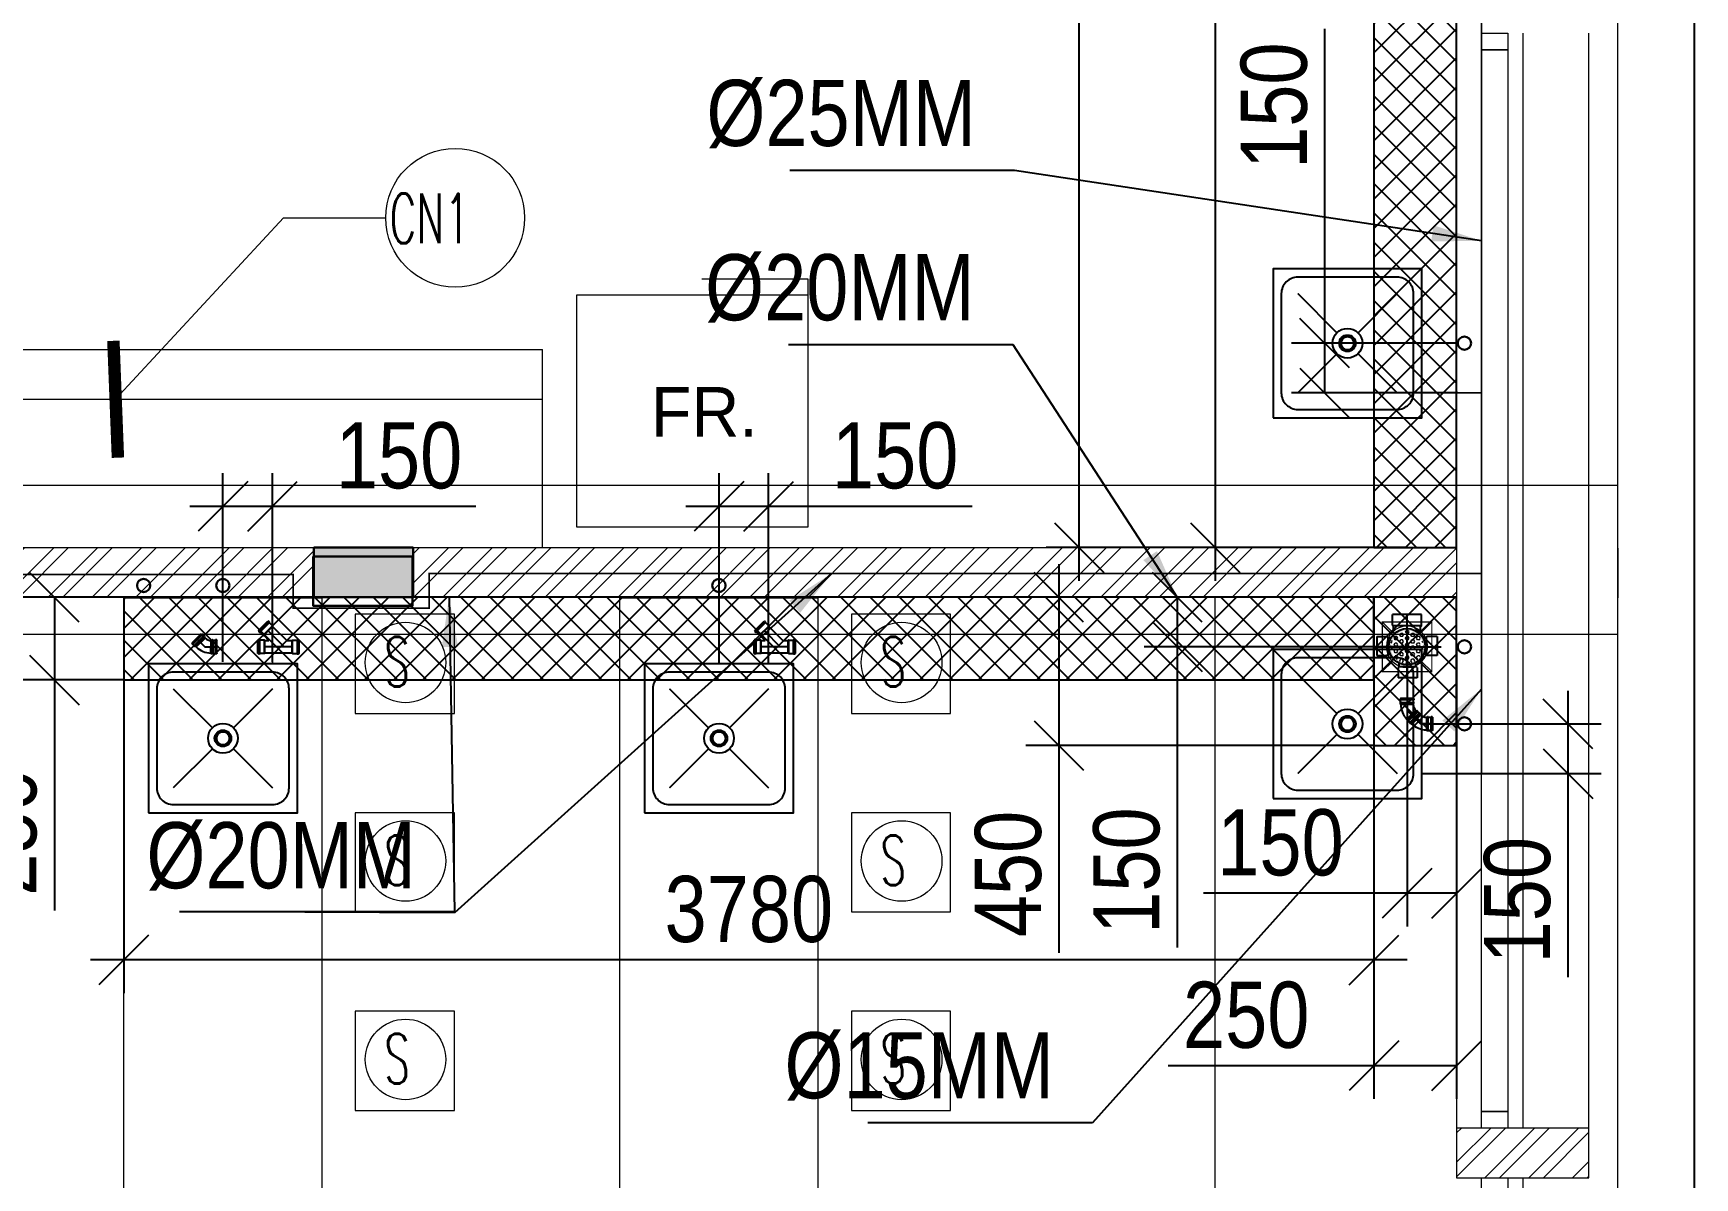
# Model space of a CAD drawing. Header units: inches. Extents: x 5899882 to 5988838, y -468923 to -96891.
# Drawn here: x 5974960 to 5979983, y -305700 to -302240 of the extents above; entities that cross this region are included whole.
import ezdxf

# ---------------------------------------------------------------- set-up
doc = ezdxf.new("R2010")
doc.units = ezdxf.units.IN
doc.header["$MEASUREMENT"] = 0
doc.linetypes.add('1', pattern=[0])
doc.layers.get('Defpoints').update_dxf_attribs({"color": 8})
for name, color, linetype in [('0- SLC ARCH LAYOUT', 7, 'Continuous'), ('0- SLC DIMENSION', 7, 'Continuous'), ('0-SLC RCC 2ND. FLOOR', 7, 'Continuous'), ('0-SLC-40 MM Waste water pipe', 3, 'Continuous'), ('0-SLC-DOMESTIC LINE', 5, 'DOMESTIC_LINE'), ('0-SLC-Multi nahani trap', 6, 'Continuous'), ('0-SLC-Raised portion', 1, 'Continuous'), ('0-SLC-Toilet fixture', 5, 'Continuous')]:
    doc.layers.add(name, color=color, linetype=linetype)
for name, color, linetype, lineweight in [('0-SLC-100 mm Multi nahani trap jali', 253, 'Continuous', 13), ('ARCL-HATCH-B', 8, 'Continuous', 5), ('ARLC-COL', 8, 'Continuous', 30), ('ARLC-DIMF', 8, 'Continuous', 5), ('ARLC-DOOR-W', 8, 'Continuous', 5), ('ARLC-ELE0', 8, 'Continuous', 9), ('ARLC-FRIDGE', 8, 'Continuous', 5), ('ARLC-FUR (NOMN)', 8, 'Continuous', 9), ('ARLC-FURN', 8, 'Continuous', 9), ('ARLC-HATCH-C', 8, 'Continuous', 5), ('ARLC-SINK', 8, 'Continuous', 9), ('ARLC-WALL', 8, 'Continuous', 15)]:
    doc.layers.add(name, color=color, linetype=linetype, lineweight=lineweight)
doc.styles.add('ARAIL', font='arial.ttf')
doc.styles.add('ARIAL', font='tahoma.ttf')
doc.styles.add('RS', font='simplex8.shx', dxfattribs={"width": 0.6, "height": 150})
doc.styles.get("Standard").update_dxf_attribs({"font": 'arial.ttf'})
doc.styles.add('swati', font='GOTHIC.TTF')
doc.styles.add('swis cn bt', font='swissc.ttf')
doc.linetypes.add('DOMESTIC_LINE', pattern='A,0.5,-0.2,["DWS",ARIAL,S=0.1,R=0,X=-0.1,Y=-0.05],-0.25', length=0.95)
doc.dimstyles.new('dim-100', dxfattribs={"dimscale": 100, "dimtxt": 1.5, "dimasz": 1.2, "dimexe": 1.5, "dimexo": 1.5, "dimgap": 0.4, "dimtad": 0, "dimdec": 0, "dimdsep": 46, "dimtxsty": 'ARAIL', "dimblk": 'ARCHTICK', "dimcen": 2.5, "dimdle": 1.5, "dimclrd": 1, "dimclre": 252, "dimclrt": 4, "dimadec": 1, "dimazin": 0, "dimtfac": 1, "dimtdec": 0, "dimtmove": 2, "dimatfit": 3, "dimldrblk": 'ARCHTICK', "dimfxl": 1, "dimarcsym": 0})
doc.dimstyles.new('SLC', dxfattribs={"dimtxt": 200, "dimasz": 150, "dimexe": 100, "dimexo": 0, "dimgap": 50, "dimtad": 1, "dimdec": 0, "dimrnd": 5, "dimzin": 1, "dimdsep": 46, "dimtxsty": 'swis cn bt', "dimblk": 'OBLIQUE', "dimcen": 60, "dimdle": 100, "dimclrd": 256, "dimclre": 256, "dimclrt": 256, "dimazin": 0, "dimtfac": 1, "dimtdec": 0, "dimtofl": 0, "dimtmove": 0, "dimatfit": 3, "dimfxl": 0.18, "dimtolj": 1, "dimtzin": 0, "dimarcsym": 0})
pattern_1 = [(45, (-5806111.7, 109613.3), (-66.2912607, 66.2912607), []), (45, (-5806067.505, 109613.3), (-66.2912607, 66.2912607), [])]

# ---------------------------------------------------------------- blocks, each defined once
blk = doc.blocks.new('SINK1')
at = {"color": 0}
for p, q in [((5972703.3, -133859.2), (5972821.5, -133977.3)), ((5972885.1, -133977.3), (5973003.3, -133859.2)), ((5972703.3, -134159.2), (5972821.5, -134041)), ((5972885.1, -134041), (5973003.3, -134159.2))]:
    blk.add_line(p, q, dxfattribs=at)
blk.add_lwpolyline([(5973078.3, -134234.2), (5973078.3, -133784.2), (5972628.3, -133784.2), (5972628.3, -134234.2)], close=True, dxfattribs=at)
blk.add_lwpolyline([(5973053.3, -134159.2), (5973053.3, -133859.2, 0.414214), (5973003.3, -133809.2), (5972703.3, -133809.2, 0.414214), (5972653.3, -133859.2), (5972653.3, -134159.2, 0.414214), (5972703.3, -134209.2), (5973003.3, -134209.2, 0.414214)], format="xyb", close=True, dxfattribs=at)
for radius in [45, 25]:
    blk.add_circle((5972853.3, -134009.2), radius, dxfattribs=at)
blk = doc.blocks.new('FRFZ')
at = {"layer": 'ARLC-FRIDGE'}
for p, q in [((5843437, -138427.5), (5843115.5, -138427.5)), ((5843437, -138476), (5843437, -138427.5))]:
    blk.add_line(p, q, dxfattribs=at)
blk.add_lwpolyline([(5843437, -139176), (5843437, -138476), (5842737, -138476), (5842737, -139176)], close=True, dxfattribs=at)
at = {"layer": 'ARLC-FRIDGE', "insert": (5843123.4, -138828.6), "char_height": 150, "attachment_point": 5, "style": 'swati', "bg_fill": 2}
blk.add_mtext('FR.', dxfattribs=at)
blk = doc.blocks.new('_ArchTick')
at = {"color": 0, "linetype": 'ByBlock', "const_width": 0.15}
blk.add_lwpolyline([(-0.5, -0.5), (0.5, 0.5)], dxfattribs=at)
blk = doc.blocks.new('1248')
at = {"color": 0}
for p, q in [((-74.3, 21.4), (-75, 19.5)), ((-75, 19.5), (-70.6, 15)), ((-21.4, 74.3), (-74.3, 21.4)), ((-68.6, 15.6), (-70.6, 15)), ((-15.6, 68.6), (-68.6, 15.6)), ((-57.9, 4.9), (-68.6, 15.6)), ((-57.9, 4.9), (-58.5, 3)), ((-58.5, 3), (-56.5, 0.9)), ((-57.9, 4.9), (-4.9, 57.9)), ((-54.5, 1.5), (-56.5, 0.9)), ((-1.5, 54.5), (-54.5, 1.5)), ((-52.1, -0.9), (-54.5, 1.5)), ((-52.1, -0.9), (1, 52.1)), ((-52.1, -0.9), (1, 52.1)), ((0.8, 49.3), (-49.3, -0.8)), ((-21.4, 74.3), (-19.5, 75)), ((-19.5, 75), (-15, 70.5)), ((-15.6, 68.6), (-15, 70.5)), ((-4.9, 57.9), (-15.6, 68.6)), ((-4.9, 57.9), (-3, 58.5)), ((-3, 58.5), (-0.9, 56.5)), ((-1.5, 54.5), (-0.9, 56.5)), ((1, 52.1), (-1.5, 54.5)), ((0.8, 49.3), (1, 52.1)), ((34.2, -35.4), (34.3, 35.4)), ((34.3, 35.4), (36.2, 37.5)), ((36.2, 37.5), (39.6, 37.5)), ((36.2, 37.5), (36.2, -37.5)), ((36.2, 37.5), (36.2, -37.5)), ((39.6, 37.5), (40.5, 39.3)), ((39.6, -37.5), (39.6, 37.5)), ((43.5, 39.3), (40.5, 39.3)), ((44.4, 37.5), (43.5, 39.3)), ((44.4, 37.5), (59.5, 37.5)), ((44.4, 37.5), (44.4, -37.5)), ((59.5, 37.5), (60.5, 39.3)), ((59.5, -37.5), (59.5, 37.5)), ((66.8, 39.3), (60.5, 39.3)), ((66.8, 39.3), (67.8, 37.5)), ((67.8, -37.5), (67.8, 37.5)), ((-49.3, -0.8), (-52.1, -0.9)), ((34.2, -35.4), (36.2, -37.5)), ((36.2, -37.5), (39.6, -37.5)), ((39.6, -37.5), (40.5, -39.3)), ((43.5, -39.3), (40.5, -39.3)), ((44.4, -37.5), (43.5, -39.3)), ((44.4, -37.5), (59.5, -37.5)), ((59.5, -37.5), (60.5, -39.3)), ((66.8, -39.3), (60.5, -39.3)), ((67.8, -37.5), (66.8, -39.3))]:
    blk.add_line(p, q, dxfattribs=at)
at = {"color": 8}
blk.add_lwpolyline([(-47.9, 47.9), (0, 0), (67.8, 0)], dxfattribs=at)
at = {"color": 0}
for major_axis, start_param, end_param in [((0, 47.3), 2.356166, 3.141564), ((0, 118.1), 2.356191, 3.14159)]:
    blk.add_ellipse((34.3, 82.7), major_axis=major_axis, ratio=1, start_param=start_param, end_param=end_param, dxfattribs=at)
blk = doc.blocks.new('FD COVER')
at = {"layer": '0-SLC-100 mm Multi nahani trap jali'}
h = blk.add_hatch(color=1, dxfattribs=at)
h.paths.add_polyline_path([(52.4, 0, 1), (-52.4, 0, 1)])
h.paths.add_polyline_path([(-49.7, 0, -1), (49.7, 0, -1)], flags=16)
h = blk.add_hatch(dxfattribs=at)
h.set_pattern_fill('HEX', color=1, scale=45.193777, style=0)
h.set_pattern_definition([(0, (-4759.384, 4380.386), (0, 9.78474), [5.649222, -11.298444]), (120, (-4759.384, 4380.386), (-8.473833, -4.89237), [5.649222, -11.298444]), (60, (-4753.735, 4380.386), (-8.473833, 4.89237), [5.649222, -11.298444])])
h.paths.add_polyline_path([(-49.7, 0, 1), (49.7, 0, 1)])
at = {"layer": '0-SLC-100 mm Multi nahani trap jali', "color": 1, "ltscale": 3}
for p, q in [((-75, 75), (-44.2, 44.2)), ((75, 75), (44.2, 44.2)), ((-44.2, -44.2), (-75, -75)), ((44.2, -44.2), (75, -75))]:
    blk.add_line(p, q, dxfattribs=at)
at = {"layer": '0-SLC-100 mm Multi nahani trap jali', "color": 1, "ltscale": 3, "const_width": 3.75}
blk.add_lwpolyline([(-75, -75), (75, -75), (75, 75), (-75, 75)], close=True, dxfattribs=at)
at = {"layer": '0-SLC-100 mm Multi nahani trap jali', "color": 1, "ltscale": 3}
blk.add_circle((0, 0), 62.5, dxfattribs=at)
blk = doc.blocks.new('A$C52224D05')
at = {"layer": '0-SLC-Multi nahani trap', "linetype": 'Continuous'}
h = blk.add_hatch(color=256, dxfattribs=at)
h.paths.add_polyline_path([(58.1, 0, 1), (-57.9, 0, 1)])
h.paths.add_polyline_path([(-54.9, 0, -1), (55.1, 0, -1)], flags=16)
for p, q in [((0, 103.7), (0, -103.7)), ((-25.9, 91.4), (-25.9, 77.8)), ((31.1, 91.4), (-25.9, 91.4)), ((-25.9, 77.8), (-25.9, 60.2)), ((28.7, 57.9), (-23.6, 57.9)), ((-22.4, 57.9), (-22.4, 50.2)), ((27.6, 57.9), (27.6, 47.6)), ((31.1, 91.4), (31.1, 77.8)), ((31.1, 77.8), (31.1, 60.2)), ((-96.3, 0), (95.2, 0)), ((-78.2, 26.7), (-93.7, 26.7)), ((-93.7, -30.2), (-93.7, 26.7)), ((-62.6, 26.7), (-78.2, 26.7)), ((-60.3, -27.9), (-60.3, 24.4)), ((-60.3, 23.3), (-50.5, 23.3)), ((41.1, 41), (63, 41)), ((63, -41.5), (63, 41.5)), ((65.5, 44), (74, 44)), ((74, 44), (97.8, 44)), ((97.8, -44), (97.8, 44)), ((-78.2, -30.2), (-93.7, -30.2)), ((-62.6, -30.2), (-77.7, -30.2)), ((-60.3, -26.7), (-50.5, -26.7)), ((-22.4, -57.9), (-22.4, -50.2)), ((27.6, -57.9), (27.6, -47.6)), ((41.1, -41), (63, -41)), ((65.5, -44), (74, -44)), ((74, -44), (97.8, -44)), ((-25.9, -77.8), (-25.9, -60.2)), ((-25.9, -91.4), (-25.9, -77.8)), ((31.1, -91.4), (-25.9, -91.4)), ((28.7, -57.9), (-23.6, -57.9)), ((31.1, -77.8), (31.1, -60.2)), ((31.1, -91.4), (31.1, -77.8))]:
    blk.add_line(p, q, dxfattribs=at)
blk.add_circle((0.1, 0), 55, dxfattribs=at)
for centre, radius, start, end in [((-23.6, 60.2), 2.33, 180, 270), ((28.7, 60.2), 2.33, 270, 0), ((-62.6, 24.4), 2.33, 0, 90), ((65.5, 41.5), 2.5, 90, 180), ((-62.6, -27.9), 2.33, 270, 0), ((65.5, -41.5), 2.5, 180, 270), ((-23.6, -60.2), 2.33, 90, 180), ((28.7, -60.2), 2.33, 0, 90)]:
    blk.add_arc(centre, radius, start, end, dxfattribs=at)
blk = doc.blocks.new('A$C23A5667F')
at = {"color": 0}
for p, q in [((-193, 122), (-122, 193)), ((-191, 118), (-118, 191)), ((-184, 111), (-111, 184)), ((-157, 87), (-87, 157)), ((-154, 87), (-87, 154)), ((-119, 190), (-122, 193)), ((-111, 187), (-114, 191)), ((-87, 158), (-112, 183)), ((-87, 157), (-87, 154)), ((-87, 154), (20, 47)), ((-193, 50), (-198, 50)), ((-198, -50), (-198, 50)), ((-190, 119), (-193, 122)), ((-193, -52), (-193, 52)), ((-187, 111), (-191, 114)), ((-186, 54), (-191, 54)), ((-158, 87), (-183, 112)), ((-183, -52), (-183, 52)), ((-148, 50), (-183, 50)), ((-157, 87), (-154, 87)), ((-154, 87), (-115, 47)), ((-148, -50), (-148, 50)), ((-147, 50), (-145, 47)), ((-145, -48), (-145, 47)), ((63, 50), (61, 47)), ((61, -48), (61, 47)), ((64, 50), (100, 50)), ((64, -50), (64, 50)), ((100, -52), (100, 52)), ((102, 54), (107, 54)), ((110, -52), (110, 52)), ((110, 50), (114, 50)), ((114, -50), (114, 50)), ((-193, -50), (-198, -50)), ((-186, -54), (-191, -54)), ((-148, -50), (-183, -50)), ((-147, -50), (-145, -48)), ((63, -50), (61, -48)), ((64, -50), (100, -50)), ((102, -54), (107, -54)), ((110, -50), (114, -50))]:
    blk.add_line(p, q, dxfattribs=at)
for points in [[(-145, 47), (-115, 47)], [(20, 47), (61, 47)], [(61, -48), (-145, -48)]]:
    blk.add_lwpolyline(points, dxfattribs=at)
at = {"color": 8}
for points in [[(61, 0), (-145, 0)], [(-120, 120), (0, 0)]]:
    blk.add_lwpolyline(points, dxfattribs=at)
at = {"color": 0}
for centre, radius, start, end in [((-116, 189), 2.5, 45, 135), ((-113, 186), 2.5, 315, 45), ((-87, 157), 0.833, 0, 45), ((-191, 52), 2.5, 90, 180), ((-189, 116), 2.5, 135, 225), ((-186, 113), 2.5, 225, 315), ((-186, 52), 2.5, 0, 90), ((-157, 87), 0.833, 225, 270), ((-148, 49), 0.833, 45, 90), ((64, 49), 0.833, 90, 135), ((102, 52), 2.5, 90, 180), ((107, 52), 2.5, 0, 90), ((-191, -52), 2.5, 180, 270), ((-186, -52), 2.5, 270, 0), ((-148, -49), 0.833, 270, 315), ((64, -49), 0.833, 225, 270), ((102, -52), 2.5, 180, 270), ((107, -52), 2.5, 270, 0)]:
    blk.add_arc(centre, radius, start, end, dxfattribs=at)
blk = doc.blocks.new('A$C4AE13D6C')
at = {"layer": 'ARLC-COL', "color": 7}
blk.add_lwpolyline([(-86.3, -21837), (213.7, -21837), (213.7, -21987), (-86.3, -21987)], close=True, dxfattribs=at)
blk = doc.blocks.new('A$C77C3199A')
at = {"layer": 'ARLC-WALL', "color": 30}
for p, q in [((34565, -32925), (34565, -26775)), ((34795, -32925), (34795, -26775)), ((25045, -29560), (34565, -29560)), ((25045, -30010), (34565, -30010))]:
    blk.add_line(p, q, dxfattribs=at)
at = {"layer": 'ARLC-WALL', "color": 30, "ltscale": 0.1}
blk.add_line((34565, -29750), (34565, -29900), dxfattribs=at)
at = {"color": 8, "lineweight": 18}
blk.add_blockref('A$C4AE13D6C', (30706.3, -7938), dxfattribs=at)
blk = doc.blocks.new('_OBLIQUE')
at = {"color": 0, "linetype": 'ByBlock'}
blk.add_line((-0.5, -0.5), (0.5, 0.5), dxfattribs=at)
blk = doc.blocks.new('*D262')
at = {"layer": '0- SLC DIMENSION', "lineweight": -2, "transparency": 16777216}
for p, q in [((5975233.3, -303945), (5974923.5, -303945)), ((5975023.5, -303945), (5975023.5, -304295)), ((5975233.3, -304195), (5974923.5, -304195)), ((5975023.5, -304195), (5975023.5, -304892.2))]:
    blk.add_line(p, q, dxfattribs=at)
at = {"layer": 'Defpoints', "color": 0, "transparency": 16777216}
for p in [(5975023.5, -303945), (5975233.3, -303945), (5975233.3, -304195)]:
    blk.add_point(p, dxfattribs=at)
at = {"layer": '0- SLC DIMENSION', "lineweight": -2, "transparency": 16777216, "xscale": 150, "yscale": 150, "zscale": 150}
for p, rotation in [((5975023.5, -303945), 90), ((5975023.5, -304195), 270)]:
    blk.add_blockref('_OBLIQUE', p, dxfattribs=dict(at, rotation=rotation))
at = {"layer": '0- SLC DIMENSION', "transparency": 16777216, "insert": (5974870.7, -304656), "char_height": 200, "attachment_point": 5, "rotation": 90, "style": 'swis cn bt'}
blk.add_mtext('\\A1;250', dxfattribs=at)
blk = doc.blocks.new('*D263')
at = {"layer": '0- SLC DIMENSION', "lineweight": -2, "transparency": 16777216}
for p, q in [((5975233.3, -304195), (5975233.3, -305141.5)), ((5979013.3, -304195), (5979013.3, -305141.5)), ((5979113.3, -305041.5), (5975133.3, -305041.5))]:
    blk.add_line(p, q, dxfattribs=at)
at = {"layer": 'Defpoints', "color": 0, "transparency": 16777216}
for p in [(5975233.3, -304195), (5979013.3, -304195), (5975233.3, -305041.5)]:
    blk.add_point(p, dxfattribs=at)
at = {"layer": '0- SLC DIMENSION', "lineweight": -2, "transparency": 16777216, "xscale": 150, "yscale": 150, "zscale": 150}
for p, rotation in [((5975233.3, -305041.5), 180.00000004576), ((5979013.3, -305041.5), 4.575995582456471e-08)]:
    blk.add_blockref('_OBLIQUE', p, dxfattribs=dict(at, rotation=rotation))
at = {"layer": '0- SLC DIMENSION', "transparency": 16777216, "insert": (5977123.3, -304888.8), "char_height": 200, "attachment_point": 5, "rotation": 0, "style": 'swis cn bt'}
blk.add_mtext('\\A1;3780', dxfattribs=at)
blk = doc.blocks.new('*D264')
at = {"layer": '0- SLC DIMENSION', "lineweight": -2, "transparency": 16777216}
for p, q in [((5979013.3, -304393.2), (5979013.3, -305461.5)), ((5979263.3, -304393.2), (5979263.3, -305461.5)), ((5979013.3, -305361.5), (5978390.8, -305361.5)), ((5979263.3, -305361.5), (5978913.3, -305361.5))]:
    blk.add_line(p, q, dxfattribs=at)
at = {"layer": 'Defpoints', "color": 0, "transparency": 16777216}
for p in [(5979013.3, -304393.2), (5979263.3, -304393.2), (5979263.3, -305361.5)]:
    blk.add_point(p, dxfattribs=at)
at = {"layer": '0- SLC DIMENSION', "lineweight": -2, "transparency": 16777216, "xscale": 150, "yscale": 150, "zscale": 150, "rotation": 180}
blk.add_blockref('_OBLIQUE', (5979013.3, -305361.5), dxfattribs=at)
at = {"layer": '0- SLC DIMENSION', "lineweight": -2, "transparency": 16777216, "xscale": 150, "yscale": 150, "zscale": 150}
blk.add_blockref('_OBLIQUE', (5979263.3, -305361.5), dxfattribs=at)
at = {"layer": '0- SLC DIMENSION', "transparency": 16777216, "insert": (5978627.1, -305208.7), "char_height": 200, "attachment_point": 5, "style": 'swis cn bt'}
blk.add_mtext('\\A1;250', dxfattribs=at)
blk = doc.blocks.new('*D265')
at = {"layer": '0- SLC DIMENSION', "lineweight": -2, "transparency": 16777216}
for p, q in [((5978060.5, -303845), (5978060.5, -304393.2)), ((5979013.3, -303945), (5977960.5, -303945)), ((5979013.3, -304393.2), (5977960.5, -304393.2)), ((5978060.5, -304393.2), (5978060.5, -305020.2))]:
    blk.add_line(p, q, dxfattribs=at)
at = {"layer": 'Defpoints', "color": 0, "transparency": 16777216}
for p in [(5979013.3, -303945), (5978060.5, -304393.2), (5979013.3, -304393.2)]:
    blk.add_point(p, dxfattribs=at)
at = {"layer": '0- SLC DIMENSION', "lineweight": -2, "transparency": 16777216, "xscale": 150, "yscale": 150, "zscale": 150}
for p, rotation in [((5978060.5, -303945), 90), ((5978060.5, -304393.2), 270)]:
    blk.add_blockref('_OBLIQUE', p, dxfattribs=dict(at, rotation=rotation))
at = {"layer": '0- SLC DIMENSION', "transparency": 16777216, "insert": (5977908, -304781.7), "char_height": 200, "attachment_point": 5, "rotation": 90, "style": 'swis cn bt'}
blk.add_mtext('\\A1;450', dxfattribs=at)
blk = doc.blocks.new('*D266')
at = {"layer": '0- SLC DIMENSION', "lineweight": -2, "transparency": 16777216}
for p, q in [((5979113.3, -303945), (5978318.5, -303945)), ((5978418.5, -303945), (5978418.5, -304194.9)), ((5979113.3, -304094.9), (5978318.5, -304094.9)), ((5978418.5, -304094.9), (5978418.5, -305004.1))]:
    blk.add_line(p, q, dxfattribs=at)
at = {"layer": 'Defpoints', "color": 0, "transparency": 16777216}
for p in [(5978418.5, -303945), (5979113.3, -303945), (5979113.3, -304094.9)]:
    blk.add_point(p, dxfattribs=at)
at = {"layer": '0- SLC DIMENSION', "lineweight": -2, "transparency": 16777216, "xscale": 150, "yscale": 150, "zscale": 150}
for p, rotation in [((5978418.5, -303945), 90), ((5978418.5, -304094.9), 270)]:
    blk.add_blockref('_OBLIQUE', p, dxfattribs=dict(at, rotation=rotation))
at = {"layer": '0- SLC DIMENSION', "transparency": 16777216, "insert": (5978265.8, -304771.5), "char_height": 200, "attachment_point": 5, "rotation": 90, "style": 'swis cn bt'}
blk.add_mtext('\\A1;150', dxfattribs=at)
blk = doc.blocks.new('*D267')
at = {"layer": '0- SLC DIMENSION', "lineweight": -2, "transparency": 16777216}
for p, q in [((5979113.3, -304094.9), (5979113.3, -304940)), ((5979263.3, -304095), (5979263.3, -304940)), ((5979113.3, -304840), (5978498.1, -304840)), ((5979263.3, -304840), (5979013.3, -304840))]:
    blk.add_line(p, q, dxfattribs=at)
at = {"layer": 'Defpoints', "color": 0, "transparency": 16777216}
for p in [(5979113.3, -304094.9), (5979263.3, -304095), (5979263.3, -304840)]:
    blk.add_point(p, dxfattribs=at)
at = {"layer": '0- SLC DIMENSION', "lineweight": -2, "transparency": 16777216, "xscale": 150, "yscale": 150, "zscale": 150, "rotation": 180}
blk.add_blockref('_OBLIQUE', (5979113.3, -304840), dxfattribs=at)
at = {"layer": '0- SLC DIMENSION', "lineweight": -2, "transparency": 16777216, "xscale": 150, "yscale": 150, "zscale": 150}
blk.add_blockref('_OBLIQUE', (5979263.3, -304840), dxfattribs=at)
at = {"layer": '0- SLC DIMENSION', "transparency": 16777216, "insert": (5978730.7, -304687.3), "char_height": 200, "attachment_point": 5, "style": 'swis cn bt'}
blk.add_mtext('\\A1;150', dxfattribs=at)
blk = doc.blocks.new('*D300')
at = {"layer": '0- SLC DIMENSION', "lineweight": -2, "transparency": 16777216}
for p, q in [((5978122, -303895), (5978122, -299195)), ((5979013.3, -299295), (5978022, -299295)), ((5979013.3, -303795), (5978022, -303795))]:
    blk.add_line(p, q, dxfattribs=at)
at = {"layer": 'Defpoints', "color": 0, "transparency": 16777216}
for p in [(5978122, -299295), (5979013.3, -299295), (5979013.3, -303795)]:
    blk.add_point(p, dxfattribs=at)
at = {"layer": '0- SLC DIMENSION', "lineweight": -2, "transparency": 16777216, "xscale": 150, "yscale": 150, "zscale": 150}
for p, rotation in [((5978122, -299295), 90), ((5978122, -303795), 270)]:
    blk.add_blockref('_OBLIQUE', p, dxfattribs=dict(at, rotation=rotation))
at = {"layer": '0- SLC DIMENSION', "transparency": 16777216, "insert": (5977969.5, -301545), "char_height": 200, "attachment_point": 5, "rotation": 90, "style": 'swis cn bt'}
blk.add_mtext('\\A1;4500', dxfattribs=at)
blk = doc.blocks.new('*D301')
at = {"layer": '0- SLC DIMENSION', "lineweight": -2, "transparency": 16777216}
for p, q in [((5978533.3, -299595.5), (5978533.3, -303895)), ((5979113.4, -299695.5), (5978433.3, -299695.5)), ((5979113.4, -303795), (5978433.3, -303795))]:
    blk.add_line(p, q, dxfattribs=at)
at = {"layer": 'Defpoints', "color": 0, "transparency": 16777216}
for p in [(5979113.4, -299695.5), (5978533.3, -303795), (5979113.4, -303795)]:
    blk.add_point(p, dxfattribs=at)
at = {"layer": '0- SLC DIMENSION', "lineweight": -2, "transparency": 16777216, "xscale": 150, "yscale": 150, "zscale": 150}
for p, rotation in [((5978533.3, -299695.5), 90), ((5978533.3, -303795), 270)]:
    blk.add_blockref('_OBLIQUE', p, dxfattribs=dict(at, rotation=rotation))
at = {"layer": '0- SLC DIMENSION', "transparency": 16777216, "insert": (5978380.6, -301745.3), "char_height": 200, "attachment_point": 5, "rotation": 90, "style": 'swis cn bt'}
blk.add_mtext('\\A1;4100', dxfattribs=at)
blk = doc.blocks.new('*D537')
at = {"layer": '0- SLC DIMENSION', "lineweight": -2, "transparency": 16777216}
for p, q in [((5975533.1, -304140.5), (5975533.1, -303570)), ((5975683.1, -304140.5), (5975683.1, -303570)), ((5975433.1, -303670), (5975683.1, -303670)), ((5975683.1, -303670), (5976298.3, -303670))]:
    blk.add_line(p, q, dxfattribs=at)
at = {"layer": 'Defpoints', "color": 0, "transparency": 16777216}
for p in [(5975683.1, -303670), (5975533.1, -304140.5), (5975683.1, -304140.5)]:
    blk.add_point(p, dxfattribs=at)
at = {"layer": '0- SLC DIMENSION', "lineweight": -2, "transparency": 16777216, "xscale": 150, "yscale": 150, "zscale": 150, "rotation": 180}
blk.add_blockref('_OBLIQUE', (5975533.1, -303670), dxfattribs=at)
at = {"layer": '0- SLC DIMENSION', "lineweight": -2, "transparency": 16777216, "xscale": 150, "yscale": 150, "zscale": 150}
blk.add_blockref('_OBLIQUE', (5975683.1, -303670), dxfattribs=at)
at = {"layer": '0- SLC DIMENSION', "transparency": 16777216, "insert": (5976065.7, -303517.3), "char_height": 200, "attachment_point": 5, "style": 'swis cn bt'}
blk.add_mtext('\\A1;150', dxfattribs=at)
blk = doc.blocks.new('*D538')
at = {"layer": '0- SLC DIMENSION', "lineweight": -2, "transparency": 16777216}
for p, q in [((5977033.3, -304146.5), (5977033.3, -303570)), ((5977183.1, -304146.5), (5977183.1, -303570)), ((5976933.3, -303670), (5977183.1, -303670)), ((5977183.1, -303670), (5977798.3, -303670))]:
    blk.add_line(p, q, dxfattribs=at)
at = {"layer": 'Defpoints', "color": 0, "transparency": 16777216}
for p in [(5977183.1, -303670), (5977033.3, -304146.5), (5977183.1, -304146.5)]:
    blk.add_point(p, dxfattribs=at)
at = {"layer": '0- SLC DIMENSION', "lineweight": -2, "transparency": 16777216, "xscale": 150, "yscale": 150, "zscale": 150, "rotation": 180}
blk.add_blockref('_OBLIQUE', (5977033.3, -303670), dxfattribs=at)
at = {"layer": '0- SLC DIMENSION', "lineweight": -2, "transparency": 16777216, "xscale": 150, "yscale": 150, "zscale": 150}
blk.add_blockref('_OBLIQUE', (5977183.1, -303670), dxfattribs=at)
at = {"layer": '0- SLC DIMENSION', "transparency": 16777216, "insert": (5977565.7, -303517.3), "char_height": 200, "attachment_point": 5, "style": 'swis cn bt'}
blk.add_mtext('\\A1;150', dxfattribs=at)
blk = doc.blocks.new('*D539')
at = {"layer": '0- SLC DIMENSION', "lineweight": -2, "transparency": 16777216}
for p, q in [((5979600, -304227.9), (5979600, -304478.2)), ((5979158.3, -304327.9), (5979700, -304327.9)), ((5979158.3, -304478.2), (5979700, -304478.2)), ((5979600, -304478.2), (5979600, -305093.4))]:
    blk.add_line(p, q, dxfattribs=at)
at = {"layer": 'Defpoints', "color": 0, "transparency": 16777216}
for p in [(5979158.3, -304327.9), (5979158.3, -304478.2), (5979600, -304478.2)]:
    blk.add_point(p, dxfattribs=at)
at = {"layer": '0- SLC DIMENSION', "lineweight": -2, "transparency": 16777216, "xscale": 150, "yscale": 150, "zscale": 150}
for p, rotation in [((5979600, -304327.9), 90), ((5979600, -304478.2), 270)]:
    blk.add_blockref('_OBLIQUE', p, dxfattribs=dict(at, rotation=rotation))
at = {"layer": '0- SLC DIMENSION', "transparency": 16777216, "insert": (5979447.3, -304860.8), "char_height": 200, "attachment_point": 5, "rotation": 90, "style": 'swis cn bt'}
blk.add_mtext('\\A1;150', dxfattribs=at)
blk = doc.blocks.new('*D540')
at = {"layer": '0- SLC DIMENSION', "lineweight": -2, "transparency": 16777216}
for p, q in [((5978864.5, -303177), (5978864.5, -302226.4)), ((5978864.5, -303327.3), (5978864.5, -303077)), ((5979263.3, -303177), (5978764.5, -303177)), ((5979266.8, -303327.3), (5978764.5, -303327.3))]:
    blk.add_line(p, q, dxfattribs=at)
at = {"layer": 'Defpoints', "color": 0, "transparency": 16777216}
for p in [(5979263.3, -303177), (5978864.5, -303327.3), (5979266.8, -303327.3)]:
    blk.add_point(p, dxfattribs=at)
at = {"layer": '0- SLC DIMENSION', "lineweight": -2, "transparency": 16777216, "xscale": 150, "yscale": 150, "zscale": 150}
for p, rotation in [((5978864.5, -303177), 90), ((5978864.5, -303327.3), 270)]:
    blk.add_blockref('_OBLIQUE', p, dxfattribs=dict(at, rotation=rotation))
at = {"layer": '0- SLC DIMENSION', "transparency": 16777216, "insert": (5978711.8, -302459), "char_height": 200, "attachment_point": 5, "rotation": 90, "style": 'swis cn bt'}
blk.add_mtext('\\A1;150', dxfattribs=at)
blk = doc.blocks.new('A$C3DAD2E9A')
at = {"layer": 'ARCL-HATCH-B'}
h = blk.add_hatch(dxfattribs=at)
h.set_pattern_fill('ANSI32', color=256, scale=250)
h.set_pattern_definition(pattern_1)
h.paths.add_polyline_path([(30622.2, -29748.5), (26347.2, -29748.5), (26347.2, -29898.5), (30622.2, -29898.5)])
h = blk.add_hatch(dxfattribs=at)
h.set_pattern_fill('ANSI32', color=256, scale=250)
h.set_pattern_definition(pattern_1)
h.paths.add_polyline_path([(34077.2, -29748.5), (30922.2, -29748.5), (30922.2, -29898.5), (34077.2, -29898.5)])
h = blk.add_hatch(dxfattribs=at)
h.set_pattern_fill('ANSI32', color=256, scale=250)
h.set_pattern_definition(pattern_1)
h.paths.add_polyline_path([(34477.2, -31503.5), (34077.2, -31503.5), (34077.2, -31653.5), (34477.2, -31653.5)])
at = {"layer": 'ARLC-HATCH-C', "ltscale": 0.1}
blk.add_hatch(color=256, dxfattribs=at).paths.add_polyline_path([(30922.2, -29898.5), (30922.2, -29748.5), (30622.2, -29748.5), (30622.2, -29898.5)])
at = {"layer": 'ARLC-COL'}
blk.add_lwpolyline([(30622.2, -29748.5), (30922.2, -29748.5), (30922.2, -29898.5), (30622.2, -29898.5)], close=True, dxfattribs=at)
at = {"layer": 'ARLC-DOOR-W'}
for points in [[(34232.2, -28193.5), (34232.2, -28243.5), (34152.2, -28243.5), (34152.2, -28193.5)], [(34152.2, -28243.5), (34232.2, -28243.5), (34232.2, -31453.5), (34152.2, -31453.5)], [(34232.2, -31453.5), (34232.2, -31503.5), (34152.2, -31503.5), (34152.2, -31453.5)], [(34232.2, -31653.5), (34232.2, -31703.5), (34152.2, -31703.5), (34152.2, -31653.5)]]:
    blk.add_lwpolyline(points, close=True, dxfattribs=at)
at = {"layer": 'ARLC-ELE0'}
for p, q in [((34797.2, -32923.5), (34797.2, -26773.5)), ((34797.2, -32925), (34797.2, -26775))]:
    blk.add_line(p, q, dxfattribs=at)
at = {"layer": 'ARLC-ELE0', "ltscale": 0.006}
for p, q in [((34077.2, -28193.5), (34077.2, -31503.5)), ((34477.2, -31503.5), (34477.2, -28193.5))]:
    blk.add_line(p, q, dxfattribs=at)
at = {"layer": 'ARLC-FUR (NOMN)'}
for centre, radius in [((31049.4, -28751.5), 209.9), ((30899.1, -30095.9), 121.8), ((32399.1, -30095.9), 121.8), ((30899.1, -30695.9), 121.8), ((32399.1, -30695.9), 121.8), ((30899.1, -31295.9), 121.8), ((32399.1, -31295.9), 121.8)]:
    blk.add_circle(centre, radius, dxfattribs=at)
at = {"layer": 'ARLC-FURN'}
for p, q in [((33347.2, -29750), (33347.2, -23025)), ((26698.9, -29150), (31313.7, -29150)), ((31313.7, -29750), (31313.7, -29150)), ((30047.2, -34512.5), (30047.2, -29900)), ((30047.2, -29900), (30647.2, -29900)), ((30647.2, -34512.5), (30647.2, -29900)), ((31547.2, -34512.5), (31547.2, -29900)), ((31547.2, -29900), (32147.2, -29900)), ((32147.2, -34512.5), (32147.2, -29900)), ((33347.2, -39825), (33347.2, -29900))]:
    blk.add_line(p, q, dxfattribs=at)
at = {"layer": 'ARLC-FURN', "ltscale": 0.002}
blk.add_line((26698.9, -29300), (31313.7, -29300), dxfattribs=at)
at = {"layer": 'ARLC-FURN'}
for points in [[(30747.2, -30250), (31047.2, -30250), (31047.2, -29950), (30747.2, -29950)], [(32247.2, -30250), (32547.2, -30250), (32547.2, -29950), (32247.2, -29950)], [(30747.2, -30850), (31047.2, -30850), (31047.2, -30550), (30747.2, -30550)], [(32247.2, -30850), (32547.2, -30850), (32547.2, -30550), (32247.2, -30550)], [(30747.2, -31450), (31047.2, -31450), (31047.2, -31150), (30747.2, -31150)], [(32247.2, -31450), (32547.2, -31450), (32547.2, -31150), (32247.2, -31150)]]:
    blk.add_lwpolyline(points, close=True, dxfattribs=at)
at = {"layer": 'ARLC-WALL', "ltscale": 0.005}
for p, q in [((34277.2, -28193.5), (34277.2, -31503.5)), ((34277.2, -31653.5), (34277.2, -32773.5))]:
    blk.add_line(p, q, dxfattribs=at)
at = {"layer": 'ARLC-WALL', "ltscale": 0.1}
for p, q in [((24847.2, -29748.5), (30622.2, -29748.5)), ((30922.2, -29748.5), (34077.2, -29748.5)), ((34077.2, -29748.5), (34077.2, -29898.5)), ((24847.2, -29898.5), (30622.2, -29898.5)), ((30922.2, -29898.5), (34077.2, -29898.5))]:
    blk.add_line(p, q, dxfattribs=at)
at = {"layer": 'ARLC-WALL'}
blk.add_lwpolyline([(34477.2, -31503.5), (34077.2, -31503.5), (34077.2, -31653.5), (34477.2, -31653.5)], close=True, dxfattribs=at)
at = {"layer": 'ARLC-FRIDGE'}
blk.add_blockref('FRFZ', (-5811320.7, 109490.3), dxfattribs=at)
at = {"layer": 'ARLC-SINK', "rotation": 270}
for p in [(167756.4, 5943722.5), (167756.4, 5942571.7), (164356.4, 5942528.3), (165856.4, 5942528.3)]:
    blk.add_blockref('SINK1', p, dxfattribs=at)
at = {"layer": 'ARLC-FUR (NOMN)', "style": 'RS', "width": 0.6}
for s, p in [('CN1', (30850.9, -28828.5)), ('S ', (30834.9, -30168.7)), ('S ', (32334.9, -30168.7)), ('S ', (30834.9, -30768.7)), ('S ', (32334.9, -30768.7)), ('S ', (30834.9, -31368.7)), ('S ', (32334.9, -31368.7))]:
    blk.add_text(s, height=150, dxfattribs=at).set_placement(p)
at = {"layer": 'ARLC-DIMF'}
blk.add_leader([(30022.8, -29300), (30530.5, -28751.5), (30839.6, -28751.5)], dimstyle='dim-100', override={"dimasz": 2.5, "dimdle": 0.05, "dimclrd": 256, "dimlwd": 0, "dimlwe": 0}, dxfattribs=at)

msp = doc.modelspace()

# ---------------------------------------------------------------- block references
at = {"layer": '0- SLC ARCH LAYOUT'}
msp.add_blockref('A$C3DAD2E9A', (5945186.1, -274046.5), dxfattribs=at)

# ---------------------------------------------------------------- next in the draw order: hatches: boundary and pattern name
at = {"layer": '0-SLC-Raised portion'}
h = msp.add_hatch(dxfattribs=at)
h.set_pattern_fill('ANSI37', color=256, scale=500, angle=360)
h.set_pattern_definition([(45, (5373444.103, 2474399.64), (-44.1941738, 44.1941738), []), (135, (5373444.103, 2474399.64), (-44.1941738, -44.1941738), [])])
h.paths.add_polyline_path([(5979263.3, -303795), (5979263.3, -299295), (5979013.3, -299295), (5979013.3, -303795)])
h = msp.add_hatch(dxfattribs=at)
h.set_pattern_fill('ANSI37', color=256, scale=500, angle=270)
h.set_pattern_definition([(315, (8754807.95, 301624.154), (44.1941738, 44.1941738), []), (45, (8754807.95, 301624.154), (-44.1941738, 44.1941738), [])])
h.paths.add_polyline_path([(5975233.3, -304195), (5979013.3, -304195), (5979013.3, -303945), (5975233.3, -303945)])
h = msp.add_hatch(dxfattribs=at)
h.set_pattern_fill('ANSI37', color=256, scale=500, angle=180)
h.set_pattern_definition([(225, (6584832.47, -3080639.694), (44.1941738, -44.1941738), []), (315, (6584832.47, -3080639.694), (44.1941738, 44.1941738), [])])
h.paths.add_polyline_path([(5979013.3, -303945), (5979013.3, -304393.2), (5979263.3, -304393.2), (5979263.3, -303945)])

# ---------------------------------------------------------------- next in the draw order: linework, layer by layer
at = {"layer": '0-SLC-40 MM Waste water pipe', "lineweight": 30}
for centre in [(5978933.3, -303177.3), (5979286.8, -303176.9), (5975293.5, -303909.5), (5975532.9, -303909.5), (5977032.9, -303909.5), (5979286.8, -304095), (5978933.3, -304328.2), (5979286.8, -304327.8), (5975533.3, -304371.5), (5977033.3, -304371.5)]:
    msp.add_circle(centre, 20, dxfattribs=at)
at = {"layer": '0-SLC-DOMESTIC LINE', "color": 5, "linetype": '1', "const_width": 5}
for points in [[(5979328, -297641.8), (5979328, -300044), (5979204.5, -300044), (5979204.5, -300889.5), (5979338.3, -300889.5), (5979338.3, -303277.3)], [(5979338.3, -304478.2), (5979338.3, -303277.3)], [(5979158.3, -303327.3), (5979338.3, -303327.3)], [(5972633.1, -303876.5), (5975746, -303876.5), (5975746, -303978), (5976157, -303978), (5976157, -303873.5), (5979338.3, -303873.5)], [(5975683.1, -304146.5), (5975683.1, -303876.5)], [(5977183.1, -304146.5), (5977183.1, -303876.5)], [(5979158.3, -304478.2), (5979338.3, -304478.2)]]:
    msp.add_lwpolyline(points, dxfattribs=at)
at = {"layer": '0-SLC-Raised portion'}
for points in [[(5979263.3, -303795), (5979263.3, -299295), (5979013.3, -299295), (5979013.3, -303795)], [(5975233.3, -304195), (5979013.3, -304195), (5979013.3, -303945), (5975233.3, -303945)], [(5979013.3, -303945), (5979013.3, -304393.2), (5979263.3, -304393.2), (5979263.3, -303945)]]:
    msp.add_lwpolyline(points, close=True, dxfattribs=at)

# ---------------------------------------------------------------- next in the draw order: block references
at = {"layer": '0-SLC RCC 2ND. FLOOR'}
msp.add_blockref('A$C77C3199A', (5945186.1, -274046.5), dxfattribs=at)
at = {"layer": '0-SLC-100 mm Multi nahani trap jali', "lineweight": -3, "xscale": -1}
msp.add_blockref('FD COVER', (5979113.3, -304094.9), dxfattribs=at)
at = {"layer": '0-SLC-40 MM Waste water pipe', "lineweight": 30}
for name, p, xscale, yscale, zscale, rotation in [('A$C23A5667F', (5975718.3, -304094.9), 0.4000000000000001, 0.4000000000000001, 0.4000000000000001, 359.9995440366791), ('A$C23A5667F', (5977218.3, -304094.9), 0.4000000000000001, 0.4000000000000001, 0.4000000000000001, 359.9995440366791), ('1248', (5975478.9, -304094.9), 0.5333650478352798, 0.5333650478352798, 0.5333650478352798, 0.006762318480701864), ('1248', (5979113.3, -304287.4), 0.53336504783528, 0.53336504783528, 0.53336504783528, 315.0067623184807), ('1248', (5979153.8, -304327.9), -0.5333650478352799, 0.5333650478352798, 0.5333650478352798, 314.9932376815192)]:
    msp.add_blockref(name, p, dxfattribs=dict(at, xscale=xscale, yscale=yscale, zscale=zscale, rotation=rotation))
at = {"layer": '0-SLC-Multi nahani trap', "linetype": 'Continuous', "extrusion": (0, 0, -1), "xscale": -1, "zscale": -1, "rotation": 270}
msp.add_blockref('A$C52224D05', (-5979113.3, -304095), dxfattribs=at)
at = {"layer": '0-SLC-Toilet fixture', "color": 140, "rotation": 270}
for p in [(6112942.4, 5669676), (6112942.4, 5668525.1), (6109542.4, 5668481.8), (6111042.4, 5668481.8)]:
    msp.add_blockref('SINK1', p, dxfattribs=at)

# ---------------------------------------------------------------- next in the draw order: texts
at = {"layer": '0-SLC-DOMESTIC LINE', "linetype": '1', "char_height": 200, "width": 687.595, "attachment_point": 3}
for s, insert in [('{\\fSwis721 Cn BT|b0|i0|c0|p34;%%C25MM}', (5977809.9, -302380.9)), ('{\\fSwis721 Cn BT|b0|i0|c0|p34;%%C20MM}', (5977805.9, -302907.9)), ('{\\fSwis721 Cn BT|b0|i0|c0|p34;%%C20MM}', (5976116.7, -304625)), ('{\\fSwis721 Cn BT|b0|i0|c0|p34;%%C15MM}', (5978045.9, -305259.9))]:
    msp.add_mtext(s, dxfattribs=dict(at, insert=insert))

# ---------------------------------------------------------------- next in the draw order: dimensions: what is measured, and where the dimension line sits
at = {"layer": '0- SLC DIMENSION', "color": 1}
for base, p1, p2, picture, middle in [((5978122, -299295), (5979013.3, -303795), (5979013.3, -299295), '*D300', (5977969.5, -301545)), ((5978533.2872, -303795.0281), (5979113.3747, -299695.5), (5979113.3747, -303795.0281), '*D301', (5978380.6249, -301745.264)), ((5979600, -304478.2), (5979158.3, -304327.9), (5979158.3, -304478.2), '*D539', (5979447.3, -304860.8))]:
    dim = msp.add_linear_dim(base=base, p1=p1, p2=p2, angle=90, dimstyle='SLC', dxfattribs=at)
    dim.commit()
    dim.dimension.update_dxf_attribs({"geometry": picture, "text_midpoint": middle})
for base, p1, p2, angle, picture, middle, dimtype in [((5978864.5, -303327.3), (5979263.3, -303177), (5979266.8, -303327.3), 90, '*D540', (5978864.5, -302459), 160), ((5975023.5, -303945), (5975233.3, -304195), (5975233.3, -303945), 90, '*D262', (5975023.5, -304656), 160), ((5978418.5, -303945), (5979113.3, -304094.9), (5979113.3, -303945), 90, '*D266', (5978418.5, -304771.5), 160), ((5979263.3, -305361.5), (5979013.3, -304393.2), (5979263.3, -304393.2), 0, '*D264', (5978627.1, -305361.5), 161)]:
    dim = msp.add_linear_dim(base=base, p1=p1, p2=p2, angle=angle, dimstyle='SLC', dxfattribs=at)
    dim.commit()
    dim.dimension.update_dxf_attribs({"geometry": picture, "text_midpoint": middle, "dimtype": dimtype})
for base, p1, p2, picture, middle in [((5975683.1, -303670), (5975533.1, -304140.5), (5975683.1, -304140.5), '*D537', (5976065.7, -303517.3)), ((5977183.1, -303670), (5977033.3, -304146.5), (5977183.1, -304146.5), '*D538', (5977565.7, -303517.3))]:
    dim = msp.add_linear_dim(base=base, p1=p1, p2=p2, dimstyle='SLC', dxfattribs=at)
    dim.commit()
    dim.dimension.update_dxf_attribs({"geometry": picture, "text_midpoint": middle})
for p1, p2, distance, picture, middle in [((5979013.3, -303945), (5979013.3, -304393.2), -952.8, '*D265', (5977908, -304781.7)), ((5979013.3, -304195), (5975233.3, -304195), 846.5, '*D263', (5977123.3, -304888.8))]:
    dim = msp.add_aligned_dim(p1=p1, p2=p2, distance=distance, dimstyle='SLC', dxfattribs=at)
    dim.commit()
    dim.dimension.update_dxf_attribs({"geometry": picture, "text_midpoint": middle})
dim = msp.add_linear_dim(base=(5979263.3, -304840), p1=(5979113.3, -304094.9), p2=(5979263.3, -304095), dimstyle='SLC', dxfattribs=at)
dim.commit()
dim.dimension.update_dxf_attribs({"geometry": '*D267', "text_midpoint": (5978730.7, -304840), "dimtype": 160})

# ---------------------------------------------------------------- next in the draw order: leaders
at = {"layer": '0-SLC-DOMESTIC LINE', "linetype": '1'}
for points in [[(5979338.3, -302867.5), (5977926.5, -302655), (5977247.5, -302655)], [(5978418.5, -303945), (5977922.5, -303182), (5977243.5, -303182)], [(5977373.5, -303873.5), (5976233.3, -304899.1), (5975554.4, -304896.5)], [(5976217, -303945), (5976233.3, -304896.5), (5975402.2, -304896.5)], [(5979338.3, -304222.5), (5978162.5, -305534), (5977483.5, -305534)]]:
    msp.add_leader(points, dimstyle='SLC', override={"dimgap": 50, "dimtad": 0, "dimfxlon": 1}, dxfattribs=at)

doc.saveas('drawing.dxf')
